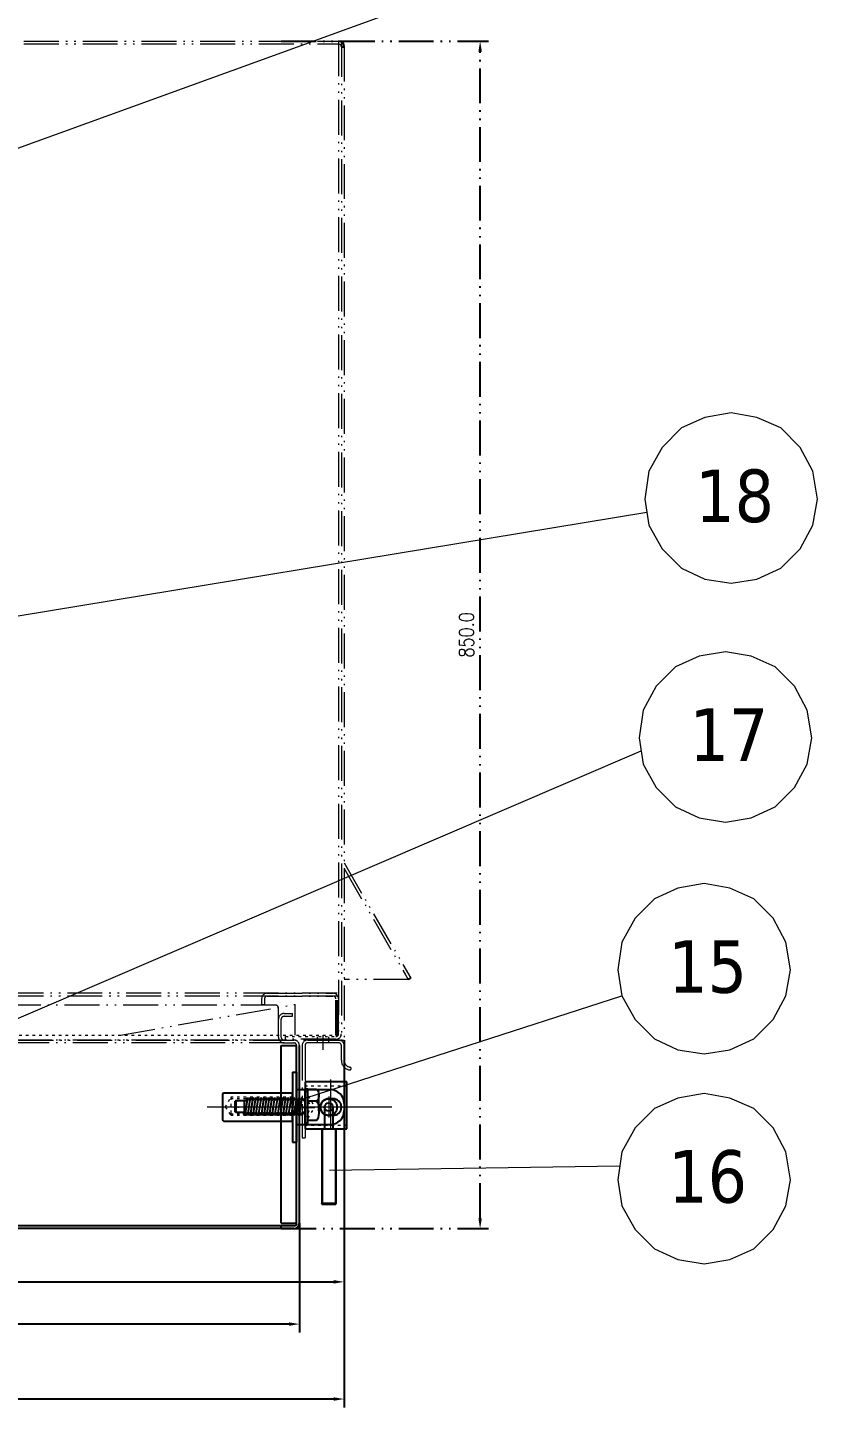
# Model space of a CAD drawing. Header units: millimetres. Extents: x 13152 to 35294, y -6229 to 14001.
# Drawn here: x 31057 to 31622, y 11417 to 12405 of the extents above; entities that cross this region are included whole.
import ezdxf

# ---------------------------------------------------------------- set-up
doc = ezdxf.new("R2010")
doc.units = ezdxf.units.MM
doc.header["$LTSCALE"] = 4
for name, pattern in [('5 双点画线', [10.5, 6.25, -1.25, 0.25, -1.25, 0.25, -1.25]), ('ACAD_ISO03W100', [1.18, 0.47, -0.71]), ('ACAD_ISO10W100', [18, 12, -3, 0, -3])]:
    doc.linetypes.add(name, pattern=pattern)
doc.layers.add('标注、文本', color=3, linetype='Continuous', lineweight=25)
doc.layers.add('铁心', color=3, linetype='Continuous', lineweight=0)
doc.styles.add('Tahoma$001', font='tahoma.ttf', dxfattribs={"height": 2.159784})
doc.styles.add('TH_GBDIM', font='romans.shx', dxfattribs={"width": 0.8, "bigfont": 'gbcbig.shx'})
doc.dimstyles.new('TH_GBDIM1', dxfattribs={"dimscale": 3, "dimtxt": 3.5, "dimasz": 2.5, "dimexe": 2, "dimexo": 0, "dimgap": 1.5, "dimtad": 1, "dimdec": 1, "dimzin": 0, "dimdsep": 46, "dimtxsty": 'TH_GBDIM', "dimcen": 2.5, "dimclrd": 3, "dimclre": 256, "dimclrt": 2, "dimadec": 0, "dimazin": 0, "dimtfac": 0.714286, "dimtdec": 1, "dimtmove": 0, "dimatfit": 3, "dimfxl": 1, "dimtzin": 0, "dimlwd": -1, "dimlwe": -1, "dimarcsym": 0})

# ---------------------------------------------------------------- blocks, each defined once
blk = doc.blocks.new('*D257')
at = {"layer": 'Defpoints', "color": 0, "linetype": '5 双点画线'}
for p in [(31238.8, 12394.92), (31381.06, 12394.92), (31238.8, 11544.92)]:
    blk.add_point(p, dxfattribs=at)
at = {"layer": '标注、文本', "linetype": '5 双点画线'}
for p, q in [((31238.8, 12394.92), (31387.06, 12394.92)), ((31238.8, 11544.92), (31387.06, 11544.92))]:
    blk.add_line(p, q, dxfattribs=at)
at = {"layer": '标注、文本', "color": 3, "linetype": '5 双点画线'}
blk.add_line((31381.06, 11552.42), (31381.06, 12387.42), dxfattribs=at)
for points in [[(31379.81, 12387.42), (31382.31, 12387.42), (31381.06, 12394.92)], [(31379.81, 11552.42), (31382.31, 11552.42), (31381.06, 11544.92)]]:
    blk.add_solid(points, dxfattribs=at)
at = {"layer": '标注、文本', "color": 2, "linetype": '5 双点画线', "lineweight": 13, "insert": (31371.31, 11969.92), "char_height": 10.5, "attachment_point": 5, "rotation": 90, "style": 'TH_GBDIM'}
blk.add_mtext('850.0', dxfattribs=at)
blk = doc.blocks.new('kopio')
at = {"layer": '标注、文本'}
for p, q in [((2171.11, -5563.73), (2171.11, -5597.32)), ((2201.11, -5563.73), (2171.11, -5563.73)), ((2201.11, -5597.32), (2201.11, -5563.73)), ((2181.11, -5573.32), (2184.11, -5573.32)), ((2181.11, -5585.32), (2184.11, -5585.32)), ((2171.11, -5597.32), (2201.11, -5597.32))]:
    blk.add_line(p, q, dxfattribs=at)
at = {"layer": '标注、文本', "color": 2, "linetype": 'ACAD_ISO03W100', "lineweight": 18}
for p, q in [((2201.11, -5566.33), (2171.11, -5566.33)), ((2171.11, -5594.32), (2201.11, -5594.32))]:
    blk.add_line(p, q, dxfattribs=at)
at = {"layer": '标注、文本', "color": 1, "linetype": 'ACAD_ISO10W100', "lineweight": 18}
for p, q in [((2182.61, -5563.1), (2182.61, -5599.1)), ((2167.52, -5579.32), (2213.01, -5579.32))]:
    blk.add_line(p, q, dxfattribs=at)
at = {"layer": '标注、文本'}
for centre, start, end in [((2181.11, -5579.32), 90, 270), ((2184.11, -5579.32), 270, 90)]:
    blk.add_arc(centre, 6, start, end, dxfattribs=at)
blk = doc.blocks.new('*D275')
at = {"layer": 'Defpoints', "color": 0}
for p in [(30216.83, 11546.92), (31251.8, 11548.92), (30216.83, 11476.62)]:
    blk.add_point(p, dxfattribs=at)
at = {"layer": '标注、文本'}
for p, q in [((30216.83, 11546.92), (30216.83, 11470.62)), ((31251.8, 11548.92), (31251.8, 11470.62))]:
    blk.add_line(p, q, dxfattribs=at)
at = {"layer": '标注、文本', "color": 3}
blk.add_line((31244.3, 11476.62), (30224.33, 11476.62), dxfattribs=at)
for points in [[(30224.33, 11477.87), (30224.33, 11475.37), (30216.83, 11476.62)], [(31244.3, 11477.87), (31244.3, 11475.37), (31251.8, 11476.62)]]:
    blk.add_solid(points, dxfattribs=at)
at = {"layer": '标注、文本', "color": 2, "insert": (30734.32, 11486.37), "char_height": 10.5, "attachment_point": 5, "style": 'TH_GBDIM'}
blk.add_mtext('1035', dxfattribs=at)
blk = doc.blocks.new('*D276')
at = {"layer": 'Defpoints', "color": 0}
for p in [(31283.8, 11679.92), (30756.8, 11544.92), (31283.8, 11506.82)]:
    blk.add_point(p, dxfattribs=at)
at = {"layer": '标注、文本'}
for p, q in [((31283.8, 11679.92), (31283.8, 11500.82)), ((30756.8, 11544.92), (30756.8, 11500.82))]:
    blk.add_line(p, q, dxfattribs=at)
at = {"layer": '标注、文本', "color": 3}
blk.add_line((30764.3, 11506.82), (31276.3, 11506.82), dxfattribs=at)
for points in [[(30764.3, 11508.07), (30764.3, 11505.57), (30756.8, 11506.82)], [(31276.3, 11508.07), (31276.3, 11505.57), (31283.8, 11506.82)]]:
    blk.add_solid(points, dxfattribs=at)
at = {"layer": '标注、文本', "color": 2, "insert": (31020.3, 11516.57), "char_height": 10.5, "attachment_point": 5, "style": 'TH_GBDIM'}
blk.add_mtext('525', dxfattribs=at)
blk = doc.blocks.new('*D258')
at = {"layer": 'Defpoints', "color": 0}
for p in [(31283.8, 11679.92), (30216.83, 11546.92), (30216.83, 11422.97)]:
    blk.add_point(p, dxfattribs=at)
at = {"layer": '标注、文本'}
for p, q in [((31283.8, 11679.92), (31283.8, 11416.97)), ((30216.83, 11546.92), (30216.83, 11416.97))]:
    blk.add_line(p, q, dxfattribs=at)
at = {"layer": '标注、文本', "color": 3}
blk.add_line((31276.3, 11422.97), (30224.33, 11422.97), dxfattribs=at)
for points in [[(30224.33, 11424.22), (30224.33, 11421.72), (30216.83, 11422.97)], [(31276.3, 11424.22), (31276.3, 11421.72), (31283.8, 11422.97)]]:
    blk.add_solid(points, dxfattribs=at)
at = {"layer": '标注、文本', "color": 2, "insert": (30750.32, 11432.72), "char_height": 10.5, "attachment_point": 5, "style": 'TH_GBDIM'}
blk.add_mtext('1065', dxfattribs=at)

msp = doc.modelspace()

# ---------------------------------------------------------------- linework, layer by layer
at = {"layer": '标注、文本', "color": 6, "linetype": '5 双点画线', "lineweight": 13}
for p, q in [((30760.8, 12394.92), (31279.8, 12394.92)), ((31279.8, 12394.92), (31279.8, 11684.43)), ((30760.8, 12392.92), (31279.8, 12392.92)), ((31281.8, 12394.39), (31281.8, 11679.92)), ((31281.8, 12394.39), (31281.8, 11684.43)), ((31283.8, 12390.92), (31283.8, 11679.92)), ((31283.8, 11806.72), (31331.44, 11724.2)), ((31283.8, 11802.72), (31329.71, 11723.2)), ((31283.8, 11802.72), (31327.45, 11727.11)), ((31329.71, 11723.2), (31283.8, 11723.2)), ((31278.8, 11713.43), (30788.8, 11713.43)), ((31228.8, 11713.43), (31275.8, 11713.43)), ((31278.8, 11683.43), (31278.8, 11713.43)), ((31278.8, 11711.43), (30758.8, 11711.43)), ((31234.8, 11704.92), (30758.8, 11704.92)), ((31123.8, 11683.43), (31248.8, 11705.43)), ((31224.8, 11709.43), (31224.8, 11705.43)), ((31224.8, 11705.43), (31226.8, 11705.43)), ((31226.8, 11709.43), (31226.8, 11705.43)), ((31228.8, 11711.43), (31275.8, 11711.43)), ((31248.8, 11683.43), (31248.8, 11705.43)), ((31277.8, 11683.43), (31277.8, 11709.43)), ((31279.8, 11683.43), (31279.8, 11709.43)), ((31236.8, 11681.92), (31236.8, 11702.92)), ((31238.8, 11681.92), (31238.8, 11694.92)), ((31240.8, 11698.92), (31246.8, 11698.92)), ((31240.8, 11696.92), (31246.8, 11696.92)), ((31246.8, 11696.92), (31246.8, 11698.92)), ((30756.8, 11679.92), (31283.8, 11679.92)), ((31240.8, 11679.92), (30756.8, 11679.92)), ((31240.8, 11677.92), (30756.8, 11677.92)), ((31242.8, 11679.92), (30758.8, 11679.92)), ((31240.8, 11679.92), (31247.8, 11679.92)), ((31240.8, 11677.92), (31247.8, 11677.92)), ((31241.8, 11680.43), (31241.8, 11682.43)), ((31277.8, 11680.43), (31241.8, 11680.43)), ((31253.8, 11675.92), (31253.8, 11609.92)), ((31255.8, 11675.92), (31255.8, 11609.92)), ((31257.8, 11679.92), (31279.8, 11679.92)), ((31279.8, 11677.92), (31257.8, 11677.92)), ((31281.8, 11665.42), (31281.8, 11675.92)), ((31283.8, 11675.92), (31283.8, 11665.42)), ((31288.8, 11659.51), (31288.8, 11659.51)), ((31253.8, 11609.92), (31255.8, 11609.92))]:
    msp.add_line(p, q, dxfattribs=at)
at = {"layer": '标注、文本', "color": 2, "linetype": 'ACAD_ISO03W100', "lineweight": 18}
for p, q in [((31280.8, 12392.43), (31279.8, 12392.43)), ((30758.8, 11683.43), (31278.8, 11683.43)), ((31241.8, 11682.43), (31277.8, 11682.43)), ((31264.8, 11680.43), (31264.8, 11682.43)), ((31264.8, 11677.92), (31264.8, 11679.92)), ((31272.8, 11680.43), (31272.8, 11682.43)), ((31272.8, 11677.92), (31272.8, 11679.92)), ((31277.8, 11683.43), (31279.8, 11683.43)), ((31198.8, 11631.92), (31202.8, 11638.92)), ((31246.8, 11637.92), (31202.23, 11637.92)), ((31246.8, 11638.92), (31202.8, 11638.92)), ((31202.8, 11638.92), (31202.8, 11625.92)), ((31255.8, 11644.05), (31262.8, 11631.92)), ((31255.8, 11640.05), (31260.49, 11631.92)), ((31198.8, 11631.92), (31202.8, 11625.92)), ((31246.8, 11626.92), (31202.13, 11626.92)), ((31246.8, 11625.92), (31202.8, 11625.92)), ((31255.8, 11623.8), (31260.49, 11631.92)), ((31255.8, 11619.8), (31262.8, 11631.92))]:
    msp.add_line(p, q, dxfattribs=at)
at = {"layer": '标注、文本'}
for p, q in [((31281.8, 12390.92), (31283.8, 12390.92)), ((31331.44, 11724.2), (31329.71, 11723.2)), ((31238.8, 11548.92), (31238.8, 11675.92)), ((31238.8, 11675.92), (31249.8, 11675.92)), ((31249.8, 11548.92), (31249.8, 11675.92)), ((31251.8, 11548.92), (31251.8, 11675.92)), ((31246.8, 11656.92), (31246.8, 11606.92)), ((31246.8, 11656.92), (31249.8, 11656.92)), ((31249.8, 11656.92), (31249.8, 11606.92)), ((31249.8, 11644.42), (31273.8, 11644.42)), ((31255.8, 11620.02), (31255.8, 11644.68)), ((31257.8, 11644.68), (31255.8, 11644.68)), ((31257.8, 11620.02), (31257.8, 11644.68)), ((31257.8, 11644.68), (31263.8, 11644.68)), ((31196.8, 11640.92), (31196.8, 11622.92)), ((31246.8, 11641.92), (31197.8, 11641.92)), ((31206.3, 11636.65), (31205.8, 11636.15)), ((31205.8, 11628.55), (31205.8, 11636.15)), ((31206.3, 11636.65), (31206.3, 11628.05)), ((31206.3, 11636.65), (31213.63, 11636.65)), ((31212.18, 11636.65), (31212.18, 11628.05)), ((31214.6, 11638.7), (31212.65, 11626)), ((31214.6, 11638.7), (31213.63, 11636.65)), ((31215.58, 11636.65), (31214.6, 11638.7)), ((31216.55, 11638.7), (31214.6, 11626)), ((31216.55, 11638.7), (31215.58, 11636.65)), ((31217.53, 11636.65), (31216.55, 11638.7)), ((31218.5, 11638.7), (31216.55, 11626)), ((31218.5, 11638.7), (31217.53, 11636.65)), ((31219.48, 11636.65), (31218.5, 11638.7)), ((31220.45, 11638.7), (31218.5, 11626)), ((31220.45, 11638.7), (31219.48, 11636.65)), ((31221.43, 11636.65), (31220.45, 11638.7)), ((31222.4, 11638.7), (31220.45, 11626)), ((31222.4, 11638.7), (31221.43, 11636.65)), ((31223.38, 11636.65), (31222.4, 11638.7)), ((31224.35, 11638.7), (31222.4, 11626)), ((31224.35, 11638.7), (31223.38, 11636.65)), ((31225.33, 11636.65), (31224.35, 11638.7)), ((31226.3, 11638.7), (31224.35, 11626)), ((31226.3, 11638.7), (31225.33, 11636.65)), ((31227.28, 11636.65), (31226.3, 11638.7)), ((31228.25, 11638.7), (31226.3, 11626)), ((31228.25, 11638.7), (31227.28, 11636.65)), ((31229.23, 11636.65), (31228.25, 11638.7)), ((31230.2, 11638.7), (31228.25, 11626)), ((31230.2, 11638.7), (31229.23, 11636.65)), ((31231.18, 11636.65), (31230.2, 11638.7)), ((31232.15, 11638.7), (31230.2, 11626)), ((31232.15, 11638.7), (31231.18, 11636.65)), ((31233.13, 11636.65), (31232.15, 11638.7)), ((31234.1, 11638.7), (31232.15, 11626)), ((31234.1, 11638.7), (31233.13, 11636.65)), ((31235.08, 11636.65), (31234.1, 11638.7)), ((31236.05, 11638.7), (31234.1, 11626)), ((31236.05, 11638.7), (31235.08, 11636.65)), ((31237.03, 11636.65), (31236.05, 11638.7)), ((31238, 11638.7), (31236.05, 11626)), ((31238, 11638.7), (31237.03, 11636.65)), ((31238.98, 11636.65), (31238, 11638.7)), ((31239.95, 11638.7), (31238, 11626)), ((31239.95, 11638.7), (31238.98, 11636.65)), ((31240.93, 11636.65), (31239.95, 11638.7)), ((31241.9, 11638.7), (31239.95, 11626)), ((31241.9, 11638.7), (31240.93, 11636.65)), ((31242.88, 11636.65), (31241.9, 11638.7)), ((31243.85, 11638.7), (31241.9, 11626)), ((31243.85, 11638.7), (31242.88, 11636.65)), ((31244.83, 11636.65), (31243.85, 11638.7)), ((31245.8, 11638.7), (31243.85, 11626)), ((31245.8, 11638.7), (31244.83, 11636.65)), ((31246.78, 11636.65), (31245.8, 11638.7)), ((31247.75, 11638.7), (31245.8, 11626)), ((31247.75, 11638.7), (31246.78, 11636.65)), ((31246.8, 11621.92), (31246.8, 11641.92)), ((31248.73, 11636.65), (31247.75, 11638.7)), ((31249.7, 11638.7), (31247.75, 11626)), ((31249.7, 11638.7), (31248.73, 11636.65)), ((31250.68, 11636.65), (31249.7, 11638.7)), ((31251.65, 11638.7), (31249.7, 11626)), ((31251.65, 11638.7), (31250.68, 11636.65)), ((31252.63, 11636.65), (31251.65, 11638.7)), ((31253.6, 11638.7), (31251.65, 11626)), ((31253.6, 11638.7), (31252.63, 11636.65)), ((31254.58, 11636.65), (31253.6, 11638.7)), ((31255.8, 11636.65), (31254.58, 11636.65)), ((31263.8, 11636.16), (31257.8, 11636.16)), ((31265.8, 11629.27), (31265.8, 11640.42)), ((31283.8, 11634.42), (31283.8, 11629.42)), ((31206.3, 11628.05), (31205.8, 11628.55)), ((31212.18, 11628.05), (31206.3, 11628.05)), ((31212.65, 11626), (31211.68, 11628.05)), ((31213.63, 11628.05), (31212.65, 11626)), ((31214.6, 11626), (31213.63, 11628.05)), ((31215.58, 11628.05), (31214.6, 11626)), ((31216.55, 11626), (31215.58, 11628.05)), ((31217.53, 11628.05), (31216.55, 11626)), ((31218.5, 11626), (31217.53, 11628.05)), ((31219.48, 11628.05), (31218.5, 11626)), ((31220.45, 11626), (31219.48, 11628.05)), ((31221.43, 11628.05), (31220.45, 11626)), ((31222.4, 11626), (31221.43, 11628.05)), ((31223.38, 11628.05), (31222.4, 11626)), ((31224.35, 11626), (31223.38, 11628.05)), ((31225.33, 11628.05), (31224.35, 11626)), ((31226.3, 11626), (31225.33, 11628.05)), ((31227.28, 11628.05), (31226.3, 11626)), ((31228.25, 11626), (31227.28, 11628.05)), ((31229.23, 11628.05), (31228.25, 11626)), ((31230.2, 11626), (31229.23, 11628.05)), ((31231.18, 11628.05), (31230.2, 11626)), ((31232.15, 11626), (31231.18, 11628.05)), ((31233.13, 11628.05), (31232.15, 11626)), ((31234.1, 11626), (31233.13, 11628.05)), ((31235.08, 11628.05), (31234.1, 11626)), ((31236.05, 11626), (31235.08, 11628.05)), ((31237.03, 11628.05), (31236.05, 11626)), ((31238, 11626), (31237.03, 11628.05)), ((31238.98, 11628.05), (31238, 11626)), ((31239.95, 11626), (31238.98, 11628.05)), ((31240.93, 11628.05), (31239.95, 11626)), ((31241.9, 11626), (31240.93, 11628.05)), ((31242.88, 11628.05), (31241.9, 11626)), ((31243.85, 11626), (31242.88, 11628.05)), ((31244.83, 11628.05), (31243.85, 11626)), ((31245.8, 11626), (31244.83, 11628.05)), ((31246.78, 11628.05), (31245.8, 11626)), ((31247.75, 11626), (31246.78, 11628.05)), ((31248.73, 11628.05), (31247.75, 11626)), ((31249.7, 11626), (31248.73, 11628.05)), ((31250.68, 11628.05), (31249.7, 11626)), ((31251.65, 11626), (31250.68, 11628.05)), ((31252.63, 11628.05), (31251.65, 11626)), ((31253.6, 11626), (31252.63, 11628.05)), ((31254.58, 11628.05), (31253.6, 11626)), ((31253.8, 11631.92), (31262.8, 11631.92)), ((31255.8, 11628.05), (31254.58, 11628.05)), ((31269.8, 11631.92), (31269.8, 11616.33)), ((31275.8, 11631.92), (31275.8, 11616.33)), ((31197.8, 11621.92), (31246.8, 11621.92)), ((31249.8, 11619.42), (31273.8, 11619.42)), ((31257.8, 11620.02), (31255.8, 11620.02)), ((31263.8, 11622.37), (31257.8, 11622.37)), ((31267.73, 11616.33), (31267.73, 11562.54)), ((31268.12, 11616.33), (31268.12, 11563.09)), ((31277.51, 11616.33), (31277.51, 11563.09)), ((31277.87, 11616.33), (31277.87, 11562.54)), ((31246.8, 11606.92), (31249.8, 11606.92)), ((31267.73, 11562.54), (31268.12, 11563.09)), ((31267.73, 11562.54), (31277.87, 11562.54)), ((31268.12, 11563.09), (31277.51, 11563.09)), ((31277.51, 11563.09), (31277.87, 11562.54)), ((31247.8, 11546.92), (30756.8, 11546.92)), ((31238.8, 11548.92), (31249.8, 11548.92)), ((31238.8, 11544.92), (31238.8, 11546.92)), ((31247.8, 11544.92), (30756.8, 11544.92))]:
    msp.add_line(p, q, dxfattribs=at)
at = {"layer": '标注、文本', "color": 1, "linetype": 'ACAD_ISO10W100', "lineweight": 18}
for p, q in [((31268.8, 11678.16), (31268.8, 11683.39)), ((31268.8, 11673.03), (31268.8, 11682.82)), ((31272.8, 11639.42), (31272.8, 11624.42)), ((31268.12, 11631.92), (31185.8, 11631.92)), ((31317.81, 11631.92), (31189.85, 11631.92))]:
    msp.add_line(p, q, dxfattribs=at)
at = {"layer": '标注、文本'}
for radius in [6, 3]:
    msp.add_circle((31272.8, 11631.92), radius, dxfattribs=at)
for centre, radius, start, end in [((31279.8, 12390.92), 4, 0, 90), ((31273.8, 11634.42), 10, 0, 90), ((31197.8, 11640.92), 1, 90, 180), ((31273.8, 11629.42), 10, 270, 0), ((31197.8, 11622.92), 1, 180, 270), ((31247.8, 11548.92), 4, 270, 0), ((31247.8, 11548.92), 2, 270, 0)]:
    msp.add_arc(centre, radius, start, end, dxfattribs=at)
at = {"layer": '标注、文本', "color": 2, "linetype": 'ACAD_ISO03W100', "lineweight": 18}
for centre, radius, start, end in [((31279.8, 12390.92), 2, 0, 90), ((31280.8, 12391.43), 1, 0, 90), ((31277.8, 11684.43), 2, 270, 0)]:
    msp.add_arc(centre, radius, start, end, dxfattribs=at)
at = {"layer": '标注、文本', "color": 6, "linetype": '5 双点画线', "lineweight": 13}
for centre, radius, start, end in [((31228.8, 11709.43), 4, 90, 180), ((31275.8, 11709.43), 4, 0, 90), ((31228.8, 11709.43), 2, 90, 180), ((31234.8, 11702.92), 2, 0, 90), ((31275.8, 11709.43), 2, 0, 90), ((31240.8, 11694.92), 4, 90, 180), ((31240.8, 11694.92), 2, 90, 180), ((31277.8, 11684.43), 4, 270, 0), ((31240.8, 11681.92), 4, 180, 270), ((31240.8, 11681.92), 2, 180, 270), ((31247.8, 11675.92), 4, 0, 90), ((31247.8, 11675.92), 2, 0, 90), ((31257.8, 11675.92), 4, 90, 180), ((31257.8, 11675.92), 2, 90, 180), ((31279.8, 11675.92), 4, 0, 90), ((31279.8, 11675.92), 2, 0, 90), ((31288.8, 11665.42), 7, 180, 260.40593), ((31288.8, 11665.42), 5, 180, 260.40593), ((31287.8, 11659.51), 1, 260.40593, 0), ((31287.8, 11659.51), 1, 0, 80.40593)]:
    msp.add_arc(centre, radius, start, end, dxfattribs=at)
at = {"layer": '标注、文本', "extrusion": (0, 0, -1)}
for centre, major_axis, ratio in [((31263.8, 11640.42), (0, 4.26), 0.469325), ((31263.8, 11629.27), (0, 6.9), 0.290059)]:
    msp.add_ellipse(centre, major_axis=major_axis, ratio=ratio, start_param=0, end_param=3.141593, dxfattribs=at)
at = {"layer": '铁心', "lineweight": 13}
for points in [[(30555.53, 12138.97), (31501.75, 12482.18), (31501.75, 12482.18)], [(30464.83, 11886.87), (31500.32, 12057.78), (31500.32, 12057.78)], [(30867.3, 11616.8), (31496.24, 11886.81), (31496.24, 11886.81)], [(31249.24, 11636.06), (31482.53, 11711.52), (31482.53, 11711.52)], [(31273.34, 11586.84), (31481.02, 11589.89), (31481.02, 11589.89)]]:
    msp.add_lwpolyline(points, dxfattribs=at)
for points in [[(31622.3, 12067.11), (31618.99, 12086.99), (31609.95, 12104.16), (31596.1, 12118.01), (31578.93, 12125.54), (31560.56, 12128.86), (31541.88, 12125.54), (31525.02, 12118.01), (31511.16, 12104.16), (31501.82, 12086.99), (31498.81, 12067.11), (31501.82, 12048.44), (31511.16, 12031.57), (31525.02, 12017.72), (31541.88, 12009.89), (31560.56, 12006.87), (31578.93, 12009.89), (31596.1, 12017.72), (31609.95, 12031.57), (31618.99, 12048.44)], [(31618.22, 11896.15), (31614.9, 11916.03), (31605.87, 11933.19), (31592.01, 11947.05), (31574.85, 11954.58), (31556.47, 11957.89), (31537.8, 11954.58), (31520.93, 11947.05), (31507.08, 11933.19), (31497.74, 11916.03), (31494.73, 11896.15), (31497.74, 11877.47), (31507.08, 11860.61), (31520.93, 11846.75), (31537.8, 11838.92), (31556.47, 11835.91), (31574.85, 11838.92), (31592.01, 11846.75), (31605.87, 11860.61), (31614.9, 11877.47)], [(31603, 11730.19), (31599.69, 11750.07), (31590.65, 11767.24), (31576.8, 11781.09), (31559.63, 11788.62), (31541.26, 11791.94), (31522.59, 11788.62), (31505.72, 11781.09), (31491.87, 11767.24), (31482.53, 11750.07), (31479.52, 11730.19), (31482.53, 11711.52), (31491.87, 11694.65), (31505.72, 11680.8), (31522.59, 11672.97), (31541.26, 11669.95), (31559.63, 11672.97), (31576.8, 11680.8), (31590.65, 11694.65), (31599.69, 11711.52)], [(31603, 11579.95), (31599.69, 11599.83), (31590.65, 11617), (31576.8, 11630.85), (31559.63, 11638.38), (31541.26, 11641.69), (31522.59, 11638.38), (31505.72, 11630.85), (31491.87, 11617), (31482.53, 11599.83), (31479.52, 11579.95), (31482.53, 11561.28), (31491.87, 11544.41), (31505.72, 11530.56), (31522.59, 11522.73), (31541.26, 11519.71), (31559.63, 11522.73), (31576.8, 11530.56), (31590.65, 11544.41), (31599.69, 11561.28)]]:
    msp.add_lwpolyline(points, close=True, dxfattribs=at)

# ---------------------------------------------------------------- block references
at = {"layer": '标注、文本', "rotation": 180}
msp.add_blockref('kopio', (33456.91, 6052.61), dxfattribs=at)

# ---------------------------------------------------------------- texts
at = {"layer": '铁心', "lineweight": 13, "style": 'Tahoma$001'}
for s, p in [('18', (31534.88, 12050.69)), ('17', (31530.79, 11879.73)), ('15', (31515.58, 11713.77)), ('16', (31515.58, 11563.53))]:
    msp.add_text(s, height=37.589, dxfattribs=at).set_placement(p)

# ---------------------------------------------------------------- dimensions: what is measured, and where the dimension line sits
at = {"layer": '标注、文本', "color": 6, "linetype": '5 双点画线', "lineweight": 13}
dim = msp.add_linear_dim(base=(31381.06, 12394.92), p1=(31238.8, 11544.92), p2=(31238.8, 12394.92), angle=90, dimstyle='TH_GBDIM1', dxfattribs=at)
dim.commit()
dim.dimension.update_dxf_attribs({"geometry": '*D257', "text_midpoint": (31371.31, 11969.92)})
at = {"layer": '标注、文本'}
for base, p1, p2, text, picture, middle in [((30216.83, 11422.97), (31283.8, 11679.92), (30216.83, 11546.92), '1065', '*D258', (30750.32, 11432.72)), ((31283.8, 11506.82), (30756.8, 11544.92), (31283.8, 11679.92), '525', '*D276', (31020.3, 11516.57)), ((30216.83, 11476.62), (31251.8, 11548.92), (30216.83, 11546.92), '1035', '*D275', (30734.32, 11486.37))]:
    dim = msp.add_linear_dim(base=base, p1=p1, p2=p2, text=text, dimstyle='TH_GBDIM1', dxfattribs=at)
    dim.commit()
    dim.dimension.update_dxf_attribs({"geometry": picture, "text_midpoint": middle})

doc.saveas('drawing.dxf')
